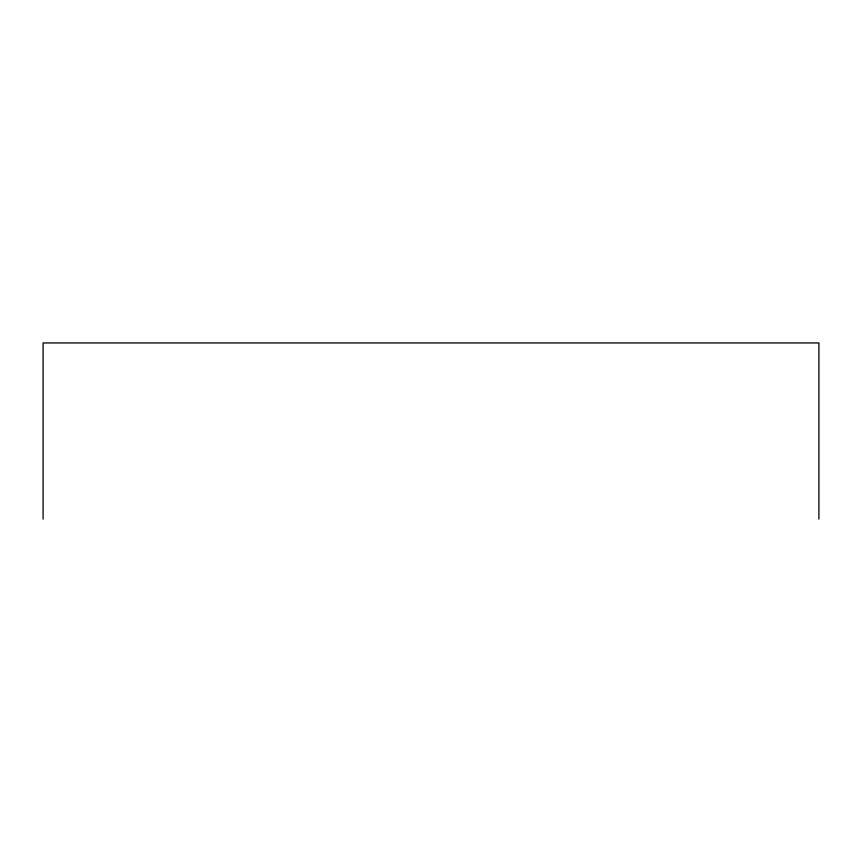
<?xml version="1.0" encoding="UTF-8"?>
<svg xmlns="http://www.w3.org/2000/svg" width="862" height="862" viewBox="0 0 862 862"><rect width="100%" height="100%" fill="white"/><g stroke="black" fill="none" stroke-linecap="round" stroke-linejoin="round"><path stroke-width="1.29" d="M818.9 519.053L818.9 342.947L43.1 342.947L43.1 519.053"/></g></svg>
